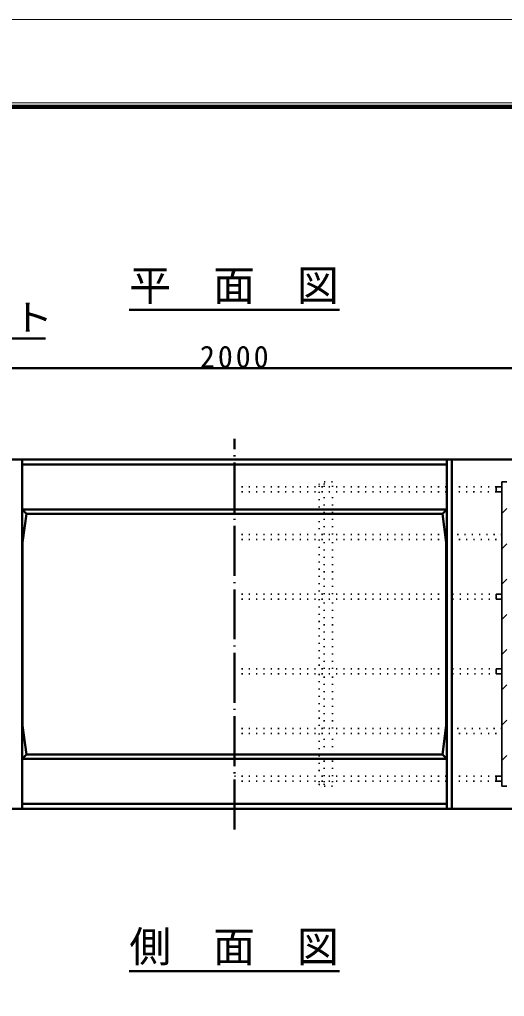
# Model space of a CAD drawing. Units: millimetres, scale not verified. Extents: x -2102 to 2102, y -1485 to 1485.
# Drawn here: x 555 to 1139, y 310 to 1485 of the extents above; entities that cross this region are included whole.
import ezdxf
from ezdxf.enums import TextEntityAlignment as Align

# ---------------------------------------------------------------- set-up
doc = ezdxf.new("R2010")
doc.units = ezdxf.units.MM
doc.header["$LTSCALE"] = 5
doc.linetypes.add('DOTTED', pattern=[1.75, 0.25, -1.5])
doc.linetypes.add('LONG_DASHED_DOTTED', pattern=[15.25, 12, -1.5, 0.25, -1.5])
doc.layers.add('0-0_V-nasSTD', color=7, linetype='Continuous', lineweight=35)
doc.layers.add('0-1_0', color=7, linetype='Continuous', lineweight=50)
doc.styles.add('ＭＳ ゴシック', font='')
doc.styles.get('ＭＳ ゴシック').set_extended_font_data('MS Gothic')

msp = doc.modelspace()

# ---------------------------------------------------------------- linework, layer by layer
at = {"layer": '0-0_V-nasSTD', "linetype": 'DOTTED'}
for p, q in [((931.713, 928.855), (921.713, 928.855)), ((921.713, 925.855), (921.713, 928.855)), ((931.713, 922.855), (931.713, 928.855)), ((813.713, 922.855), (1075.213, 922.855)), ((813.713, 916.855), (1075.213, 916.855)), ((915.713, 922.855), (915.713, 925.855)), ((915.713, 916.855), (915.713, 865.567)), ((921.713, 922.855), (921.713, 925.855)), ((921.713, 865.567), (921.713, 916.855)), ((931.713, 865.567), (931.713, 916.855)), ((1075.213, 922.855), (1128.713, 922.855)), ((1128.713, 916.855), (1075.213, 916.855)), ((813.713, 865.567), (1075.213, 865.567)), ((813.713, 859.567), (1075.213, 859.567)), ((915.713, 859.567), (915.713, 793.855)), ((921.713, 793.855), (921.713, 859.567)), ((931.713, 793.855), (931.713, 859.567)), ((1135.713, 865.567), (1075.213, 865.567)), ((1075.213, 859.567), (1135.713, 859.567)), ((813.713, 793.855), (1128.713, 793.855)), ((813.713, 787.855), (1128.713, 787.855)), ((915.713, 787.855), (915.713, 703.855)), ((921.713, 703.855), (921.713, 787.855)), ((931.713, 703.855), (931.713, 787.855)), ((813.713, 703.855), (1128.713, 703.855)), ((813.713, 697.855), (1128.713, 697.855)), ((915.713, 697.855), (915.713, 632.143)), ((921.713, 632.143), (921.713, 697.855)), ((931.713, 632.143), (931.713, 697.855)), ((813.713, 632.143), (1075.213, 632.143)), ((813.713, 626.143), (1075.213, 626.143)), ((915.713, 626.143), (915.713, 574.855)), ((921.713, 574.855), (921.713, 626.143)), ((931.713, 574.855), (931.713, 626.143)), ((1135.713, 632.143), (1075.213, 632.143)), ((1075.213, 626.143), (1135.713, 626.143)), ((813.713, 574.855), (1075.213, 574.855)), ((813.713, 568.855), (1075.213, 568.855)), ((915.713, 568.855), (915.713, 565.855)), ((921.713, 568.855), (921.713, 565.855)), ((921.713, 565.855), (921.713, 562.855)), ((931.713, 568.855), (931.713, 562.855)), ((1075.213, 574.855), (1128.713, 574.855)), ((1128.713, 568.855), (1075.213, 568.855)), ((921.713, 562.855), (931.713, 562.855))]:
    msp.add_line(p, q, dxfattribs=at)
at = {"layer": '0-0_V-nasSTD'}
for p, q in [((1135.713, 928.837), (1135.713, 562.837)), ((1135.713, 928.837), (1141.713, 928.837)), ((1128.713, 922.855), (1128.713, 916.855)), ((1135.713, 922.855), (1128.713, 922.855)), ((1128.713, 916.855), (1135.713, 916.855)), ((1141.713, 896.828), (1135.713, 890.828)), ((1141.713, 854.401), (1135.713, 848.401)), ((1141.713, 811.975), (1135.713, 805.975)), ((1128.713, 793.855), (1128.713, 787.855)), ((1135.713, 793.855), (1128.713, 793.855)), ((1128.713, 787.855), (1135.713, 787.855)), ((1141.713, 769.549), (1135.713, 763.549)), ((1141.713, 727.122), (1135.713, 721.122)), ((1128.713, 703.855), (1128.713, 697.855)), ((1135.713, 703.855), (1128.713, 703.855)), ((1128.713, 697.855), (1135.713, 697.855)), ((1141.713, 684.696), (1135.713, 678.696)), ((1141.713, 642.269), (1135.713, 636.269)), ((1141.713, 599.843), (1135.713, 593.843)), ((813.713, 586.263), (813.713, 586.263)), ((1128.713, 574.855), (1128.713, 568.855)), ((1135.713, 574.855), (1128.713, 574.855)), ((1128.713, 568.855), (1135.713, 568.855)), ((1135.713, 562.837), (1141.713, 562.837))]:
    msp.add_line(p, q, dxfattribs=at)
at = {"layer": '0-0_V-nasSTD', "lineweight": 18}
for points in [[(-2102.5, -1485), (-2102.5, 1485), (2102.5, 1485), (2102.5, -1485)], [(-2002.5, -1385), (-2002.5, 1385), (2002.5, 1385), (2002.5, -1385)]]:
    msp.add_lwpolyline(points, close=True, dxfattribs=at)
at = {"layer": '0-0_V-nasSTD', "lineweight": 100}
msp.add_lwpolyline([(1997.5, -1380), (1997.5, 1380), (-1997.5, 1380)], dxfattribs=at)
at = {"layer": '0-0_V-nasSTD', "linetype": 'DOTTED'}
for centre, start, end in [((918.713, 925.855), 0, 180), ((918.713, 565.855), 180, 0)]:
    msp.add_arc(centre, 3, start, end, dxfattribs=at)
at = {"layer": '0-1_0'}
for p, q in [((687.31, 1135.855), (940.116, 1135.855)), ((-186.287, 1065.855), (1813.713, 1065.855)), ((1813.713, 955.855), (-186.287, 955.855)), ((552.213, 955.855), (1075.213, 955.855)), ((1069.213, 535.855), (1069.213, 955.855)), ((1069.213, 955.855), (1075.213, 955.855)), ((1075.213, 535.855), (1075.213, 955.855)), ((1069.213, 949.855), (558.213, 949.855)), ((1069.213, 895.855), (558.213, 895.855)), ((1063.954, 890.596), (1069.213, 895.855)), ((558.913, 855.855), (563.472, 890.596)), ((1068.513, 855.855), (1063.954, 890.596)), ((563.472, 601.114), (558.213, 595.855)), ((1063.954, 601.114), (563.472, 601.114)), ((1063.954, 601.114), (1069.213, 595.855)), ((1069.213, 595.855), (558.213, 595.855)), ((1069.213, 541.855), (558.213, 541.855)), ((-186.287, 535.855), (1813.713, 535.855)), ((558.213, 535.855), (552.213, 535.855)), ((1075.213, 535.855), (552.213, 535.855)), ((687.31, 340.394), (940.116, 340.394))]:
    msp.add_line(p, q, dxfattribs=at)
at = {"layer": '0-1_0', "linetype": 'LONG_DASHED_DOTTED'}
msp.add_line((813.713, 510.855), (813.713, 980.855), dxfattribs=at)
at = {"layer": '0-1_0'}
for points in [[(68.023, 878.756), (206.484, 1101.396), (586.484, 1101.396)], [(558.213, 535.855), (558.213, 955.855), (552.213, 955.855)], [(1063.954, 890.596), (563.472, 890.596), (558.213, 895.855)], [(558.913, 855.855), (558.913, 635.855), (563.472, 601.114)], [(1068.513, 855.855), (1068.513, 635.855), (1063.954, 601.114)]]:
    msp.add_lwpolyline(points, dxfattribs=at)

# ---------------------------------------------------------------- texts
at = {"layer": '0-0_V-nasSTD', "style": 'ＭＳ ゴシック'}
for s, p in [('平\u3000面\u3000図', (687.31, 1135.855)), ('側\u3000面\u3000図', (687.31, 340.394))]:
    msp.add_text(s, height=36.95, dxfattribs=at).set_placement(p, align=Align.BOTTOM_LEFT)
at = {"layer": '0-0_V-nasSTD', "style": 'ＭＳ ゴシック', "width": 1.15}
msp.add_text('4-M16インサート', height=31.67, dxfattribs=at).set_placement((223.604, 1101.396), align=Align.BOTTOM_LEFT)
at = {"layer": '0-0_V-nasSTD', "insert": (772.313, 1065.855), "char_height": 26.39, "attachment_point": 7, "style": 'ＭＳ ゴシック'}
msp.add_mtext('\\T1.2;2000', dxfattribs=at)

doc.saveas('drawing.dxf')
